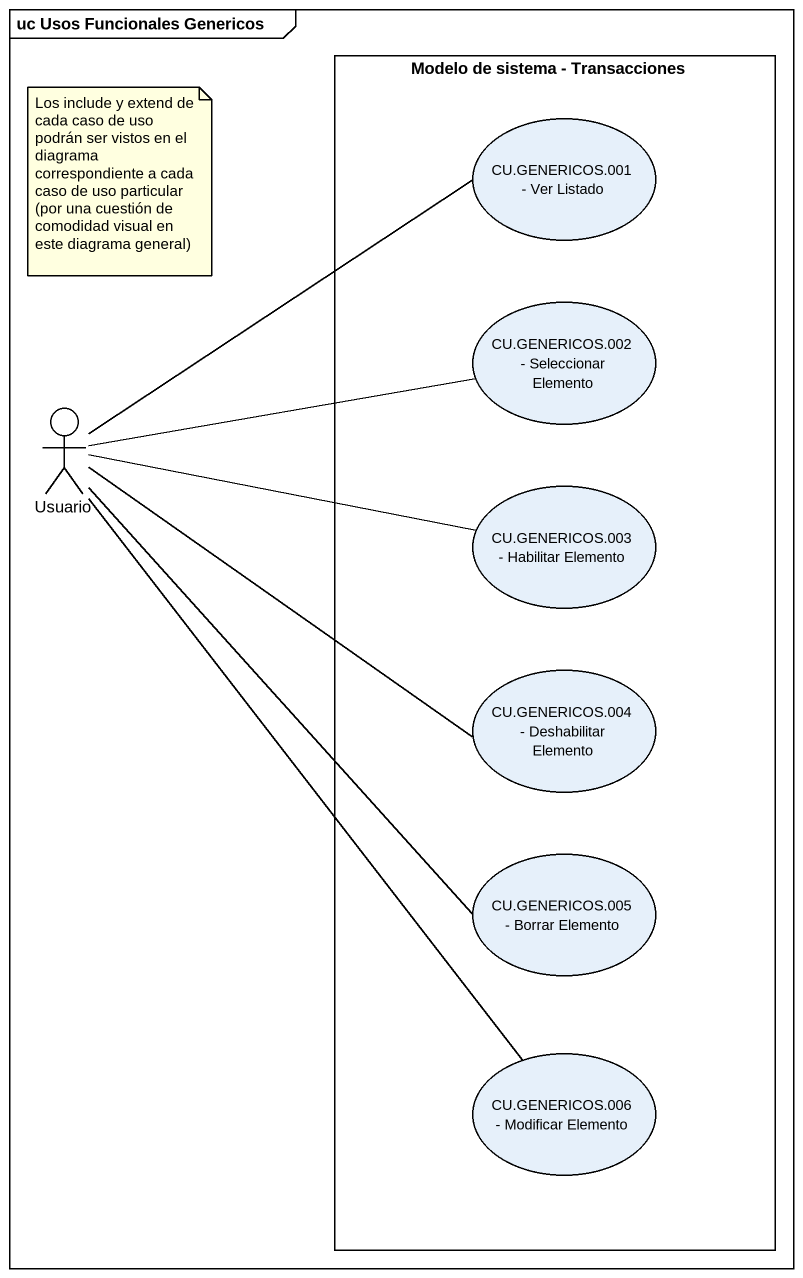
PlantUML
@startuml
mainframe uc Usos Funcionales Genericos
rectangle "Modelo de sistema - Transacciones" as Modelo_de_sistema {
  usecase "CU.GENERICOS.001 - Ver Listado" as CU_GENERICOS_001_Ver_Listado
  usecase "CU.GENERICOS.002 - Seleccionar Elemento" as CU_GENERICOS_002
  usecase "CU.GENERICOS.003 - Habilitar Elemento" as CU_GENERICOS_003_Habilitar
  usecase "CU.GENERICOS.004 - Deshabilitar Elemento" as CU_GENERICOS_004
  usecase "CU.GENERICOS.005 - Borrar Elemento" as CU_GENERICOS_005_Borrar
  usecase "CU.GENERICOS.006 - Modificar Elemento" as CU_GENERICOS_006_Modificar
}
actor Usuario
Usuario -up- CU_GENERICOS_001_Ver_Listado
Usuario -right- CU_GENERICOS_002
Usuario -right- CU_GENERICOS_003_Habilitar
Usuario -right- CU_GENERICOS_004
Usuario -- CU_GENERICOS_005_Borrar
Usuario -- CU_GENERICOS_006_Modificar
note as N1
  Los include y extend de cada caso de uso podrán ser vistos en el diagrama correspondiente a cada caso de uso particular (por una cuestión de comodidad visual en este diagrama general)
end note
@enduml
